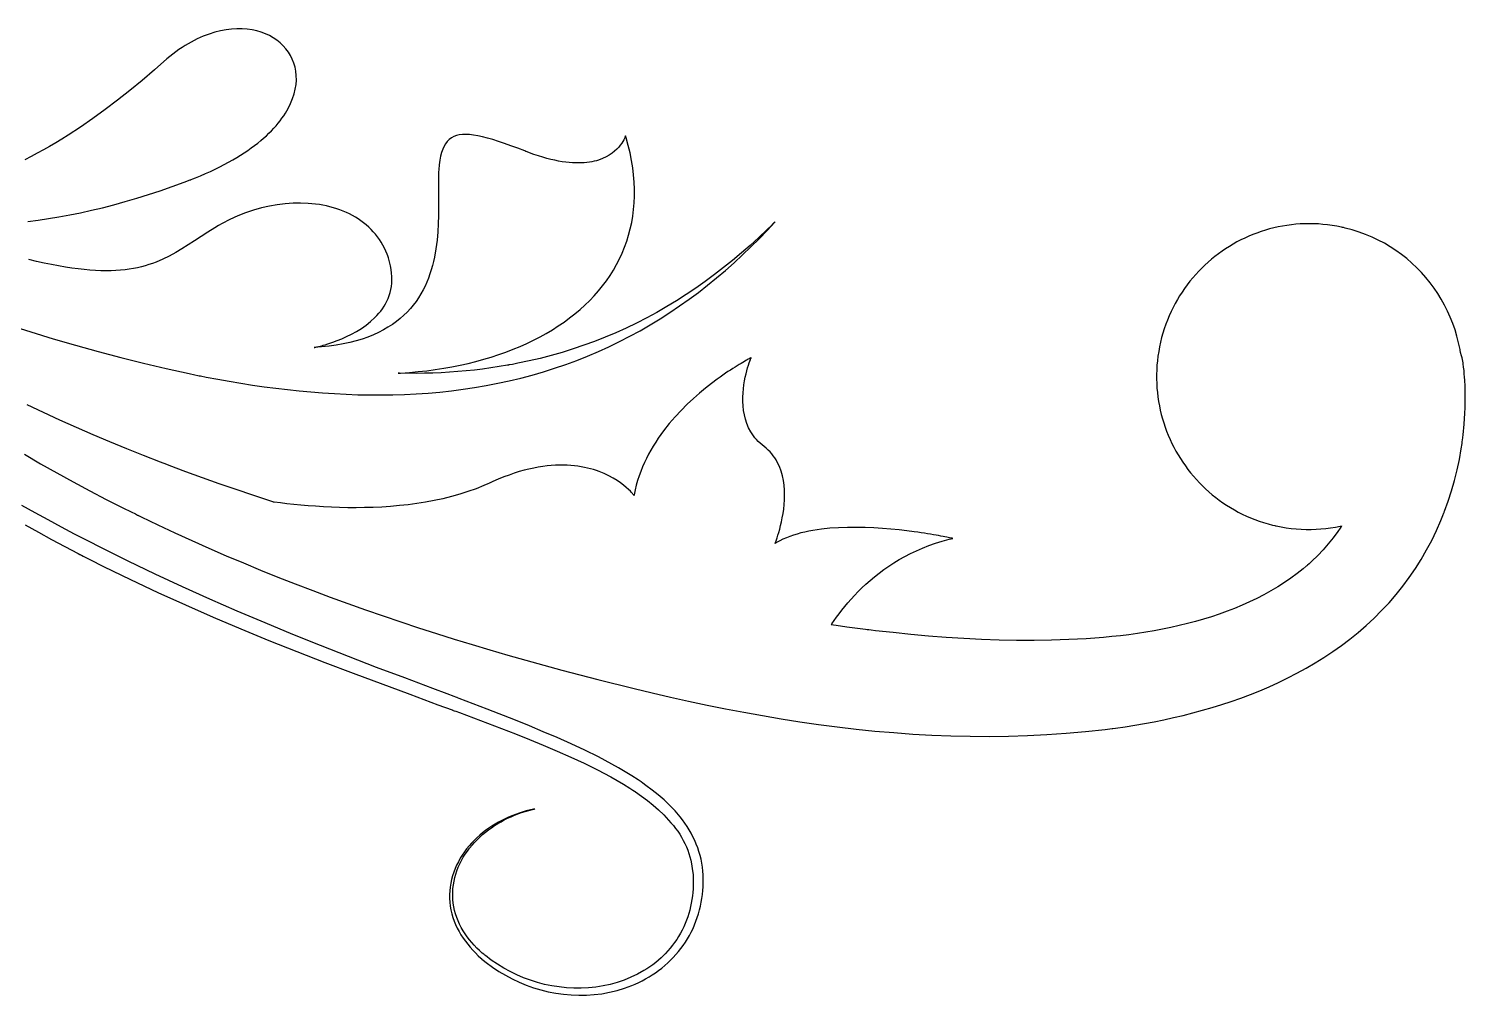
# Model space of a CAD drawing. Extents: x -44.4 to 47.9, y -29.2 to 34.4.
# Drawn here: x 24.83 to 47.91, y 4.36 to 19.89 of the extents above; entities that cross this region are included whole.
import ezdxf

# ---------------------------------------------------------------- set-up
doc = ezdxf.new("R2010")
doc.units = 0
doc.header["$MEASUREMENT"] = 0
doc.layers.add('LAYER_1', color=18, linetype='CONTINUOUS')

msp = doc.modelspace()

# ---------------------------------------------------------------- linework, layer by layer
at = {"layer": 'LAYER_1'}
for points in [[(24.812, 16.796), (24.977, 16.817), (25.144, 16.842), (25.314, 16.87), (25.486, 16.901), (25.66, 16.936), (25.836, 16.975), (26.014, 17.017), (26.195, 17.064), (26.378, 17.114), (26.563, 17.168), (26.751, 17.227), (26.94, 17.29), (27.132, 17.356), (27.326, 17.428), (27.424, 17.465), (27.43, 17.467), (27.44, 17.471), (27.462, 17.48), (27.505, 17.497), (27.588, 17.531), (27.67, 17.566), (27.748, 17.601), (27.824, 17.637), (27.898, 17.673), (27.97, 17.71), (28.039, 17.747), (28.105, 17.784), (28.169, 17.822), (28.231, 17.86), (28.291, 17.898), (28.348, 17.937), (28.403, 17.976), (28.456, 18.015), (28.507, 18.054), (28.555, 18.094), (28.601, 18.133), (28.646, 18.173), (28.688, 18.213), (28.728, 18.253), (28.765, 18.293), (28.801, 18.333), (28.835, 18.373), (28.867, 18.413), (28.897, 18.453), (28.925, 18.493), (28.951, 18.533), (28.975, 18.573), (28.997, 18.612), (29.036, 18.691), (29.068, 18.769), (29.093, 18.846), (29.111, 18.921), (29.123, 18.996), (29.128, 19.068), (29.126, 19.139), (29.119, 19.208), (29.106, 19.275), (29.087, 19.339), (29.063, 19.401), (29.033, 19.46), (28.999, 19.516), (28.959, 19.569), (28.915, 19.619), (28.866, 19.665), (28.813, 19.708), (28.756, 19.746), (28.695, 19.781), (28.631, 19.811), (28.562, 19.837), (28.491, 19.858), (28.416, 19.874), (28.338, 19.885), (28.257, 19.891), (28.174, 19.892), (28.088, 19.887), (28.001, 19.876), (27.911, 19.859), (27.819, 19.836), (27.726, 19.807), (27.631, 19.771), (27.535, 19.728), (27.438, 19.678), (27.341, 19.621), (27.291, 19.59), (27.242, 19.557), (27.193, 19.522), (27.143, 19.485), (27.094, 19.447), (27.044, 19.406), (26.846, 19.232), (26.648, 19.062), (26.45, 18.899), (26.252, 18.742), (26.054, 18.592), (25.856, 18.448), (25.658, 18.311), (25.46, 18.182), (25.361, 18.12), (25.262, 18.06), (25.162, 18.002), (25.063, 17.945), (24.964, 17.891), (24.865, 17.839), (24.765, 17.788)], [(24.503, 15.135), (24.861, 15.021), (25.22, 14.911), (25.581, 14.806), (25.943, 14.705), (26.306, 14.609), (26.671, 14.518), (27.038, 14.432), (27.405, 14.352), (27.498, 14.333), (27.544, 14.323), (27.567, 14.318), (27.578, 14.316), (27.584, 14.315), (27.587, 14.314), (27.679, 14.296), (27.864, 14.261), (28.05, 14.228), (28.236, 14.197), (28.423, 14.168), (28.61, 14.141), (28.797, 14.117), (28.985, 14.095), (29.173, 14.075), (29.361, 14.057), (29.549, 14.042), (29.738, 14.029), (29.926, 14.019), (30.114, 14.011), (30.302, 14.008), (30.491, 14.008), (30.679, 14.01), (30.867, 14.016), (31.055, 14.026), (31.243, 14.039), (31.431, 14.055), (31.619, 14.076), (31.806, 14.1), (31.992, 14.128), (32.179, 14.16), (32.364, 14.196), (32.549, 14.236), (32.733, 14.28), (32.915, 14.328), (33.097, 14.38), (33.277, 14.437), (33.455, 14.498), (33.632, 14.563), (33.807, 14.632), (33.98, 14.706), (34.151, 14.784), (34.32, 14.865), (34.487, 14.951), (34.651, 15.041), (34.814, 15.135), (34.974, 15.232), (35.131, 15.333), (35.286, 15.438), (35.439, 15.546), (35.589, 15.657), (35.736, 15.771), (35.88, 15.888), (36.022, 16.009), (36.161, 16.132), (36.298, 16.258), (36.432, 16.386), (36.563, 16.517), (36.691, 16.651), (36.817, 16.786), (36.819, 16.789), (36.82, 16.79), (36.82, 16.789), (36.816, 16.785), (36.807, 16.777), (36.791, 16.761), (36.758, 16.728), (36.691, 16.664), (36.556, 16.536), (36.419, 16.412), (36.279, 16.29), (36.137, 16.171), (35.993, 16.055), (35.846, 15.942), (35.697, 15.832), (35.546, 15.726), (35.393, 15.623), (35.238, 15.523), (35.08, 15.427), (34.92, 15.335), (34.758, 15.247), (34.594, 15.163), (34.428, 15.084), (34.26, 15.008), (34.09, 14.937), (33.919, 14.869), (33.747, 14.806), (33.573, 14.747), (33.398, 14.693), (33.222, 14.642), (33.045, 14.596), (32.867, 14.554), (32.688, 14.517), (32.599, 14.5), (32.554, 14.492), (32.543, 14.49), (32.535, 14.489), (32.518, 14.486), (32.386, 14.463), (32.253, 14.443), (32.12, 14.425), (31.988, 14.409), (31.854, 14.395), (31.721, 14.384), (31.588, 14.374), (31.455, 14.366), (31.321, 14.361), (31.188, 14.357), (31.054, 14.355), (30.787, 14.357), (30.771, 14.357), (30.766, 14.358), (30.764, 14.358), (30.763, 14.358), (30.763, 14.358), (30.765, 14.358), (30.801, 14.36), (30.944, 14.37), (31.084, 14.383), (31.223, 14.398), (31.36, 14.417), (31.495, 14.438), (31.628, 14.461), (31.758, 14.487), (31.887, 14.516), (32.014, 14.548), (32.138, 14.582), (32.26, 14.618), (32.379, 14.657), (32.496, 14.698), (32.611, 14.742), (32.723, 14.789), (32.832, 14.837), (32.939, 14.889), (33.043, 14.942), (33.144, 14.998), (33.242, 15.056), (33.337, 15.117), (33.429, 15.18), (33.518, 15.245), (33.604, 15.312), (33.686, 15.381), (33.765, 15.453), (33.841, 15.527), (33.914, 15.603), (33.983, 15.681), (34.048, 15.762), (34.11, 15.844), (34.168, 15.929), (34.223, 16.015), (34.273, 16.104), (34.32, 16.194), (34.363, 16.287), (34.402, 16.381), (34.436, 16.477), (34.467, 16.576), (34.493, 16.676), (34.516, 16.778), (34.533, 16.882), (34.547, 16.988), (34.556, 17.095), (34.56, 17.204), (34.56, 17.315), (34.556, 17.428), (34.546, 17.543), (34.532, 17.659), (34.513, 17.777), (34.489, 17.896), (34.46, 18.017), (34.426, 18.14), (34.417, 18.171), (34.416, 18.174), (34.416, 18.174), (34.416, 18.174), (34.416, 18.174), (34.416, 18.174), (34.415, 18.172), (34.413, 18.163), (34.407, 18.149), (34.399, 18.131), (34.388, 18.108), (34.373, 18.082), (34.355, 18.054), (34.333, 18.023), (34.307, 17.991), (34.277, 17.958), (34.241, 17.925), (34.201, 17.893), (34.155, 17.862), (34.104, 17.832), (34.047, 17.806), (33.983, 17.782), (33.949, 17.772), (33.913, 17.763), (33.876, 17.755), (33.837, 17.748), (33.796, 17.743), (33.753, 17.738), (33.708, 17.736), (33.662, 17.735), (33.614, 17.735), (33.563, 17.737), (33.511, 17.742), (33.457, 17.748), (33.4, 17.755), (33.342, 17.765), (33.281, 17.778), (33.219, 17.792), (33.154, 17.809), (33.087, 17.828), (33.017, 17.849), (32.946, 17.873), (32.872, 17.9), (32.834, 17.914), (32.815, 17.922), (32.799, 17.928), (32.684, 17.972), (32.575, 18.012), (32.473, 18.049), (32.376, 18.081), (32.285, 18.11), (32.2, 18.135), (32.12, 18.156), (32.046, 18.172), (31.976, 18.184), (31.912, 18.192), (31.852, 18.195), (31.797, 18.193), (31.746, 18.187), (31.699, 18.176), (31.657, 18.16), (31.618, 18.139), (31.584, 18.113), (31.553, 18.081), (31.525, 18.045), (31.501, 18.003), (31.48, 17.955), (31.462, 17.902), (31.446, 17.843), (31.434, 17.778), (31.424, 17.707), (31.416, 17.631), (31.413, 17.59), (31.41, 17.548), (31.409, 17.503), (31.409, 17.456), (31.409, 17.407), (31.409, 17.356), (31.41, 17.249), (31.412, 17.134), (31.413, 17.014), (31.412, 16.889), (31.408, 16.76), (31.4, 16.627), (31.388, 16.493), (31.37, 16.358), (31.346, 16.222), (31.331, 16.154), (31.314, 16.087), (31.295, 16.02), (31.273, 15.953), (31.25, 15.887), (31.224, 15.822), (31.195, 15.758), (31.163, 15.695), (31.129, 15.632), (31.091, 15.571), (31.051, 15.512), (31.007, 15.453), (30.96, 15.397), (30.909, 15.341), (30.855, 15.288), (30.797, 15.237), (30.736, 15.187), (30.67, 15.14), (30.6, 15.095), (30.526, 15.052), (30.448, 15.012), (30.366, 14.974), (30.278, 14.939), (30.187, 14.907), (30.09, 14.878), (29.989, 14.852), (29.882, 14.829), (29.77, 14.809), (29.653, 14.793), (29.531, 14.78), (29.468, 14.775), (29.436, 14.772), (29.419, 14.771), (29.416, 14.771), (29.416, 14.771), (29.416, 14.771), (29.418, 14.772), (29.423, 14.773), (29.431, 14.774), (29.442, 14.777), (29.456, 14.78), (29.472, 14.784), (29.491, 14.789), (29.512, 14.794), (29.536, 14.8), (29.561, 14.807), (29.589, 14.815), (29.618, 14.824), (29.649, 14.834), (29.714, 14.856), (29.785, 14.882), (29.859, 14.912), (29.936, 14.947), (30.015, 14.986), (30.094, 15.029), (30.172, 15.077), (30.248, 15.13), (30.321, 15.188), (30.39, 15.251), (30.423, 15.285), (30.454, 15.32), (30.483, 15.356), (30.511, 15.394), (30.537, 15.433), (30.561, 15.474), (30.583, 15.516), (30.602, 15.56), (30.619, 15.605), (30.634, 15.652), (30.646, 15.7), (30.655, 15.75), (30.66, 15.802), (30.663, 15.855), (30.663, 15.91), (30.659, 15.967), (30.651, 16.025), (30.64, 16.085), (30.625, 16.147), (30.606, 16.21), (30.596, 16.242), (30.586, 16.268), (30.565, 16.319), (30.542, 16.368), (30.517, 16.416), (30.491, 16.463), (30.462, 16.507), (30.431, 16.55), (30.398, 16.592), (30.364, 16.631), (30.328, 16.669), (30.29, 16.706), (30.25, 16.741), (30.209, 16.774), (30.166, 16.806), (30.122, 16.836), (30.077, 16.864), (30.03, 16.891), (29.981, 16.916), (29.932, 16.939), (29.881, 16.961), (29.829, 16.981), (29.776, 16.999), (29.722, 17.016), (29.667, 17.031), (29.611, 17.045), (29.554, 17.056), (29.497, 17.066), (29.438, 17.075), (29.319, 17.086), (29.197, 17.091), (29.074, 17.089), (28.948, 17.081), (28.822, 17.065), (28.694, 17.043), (28.566, 17.014), (28.439, 16.978), (28.311, 16.935), (28.185, 16.885), (28.06, 16.828), (27.937, 16.764), (27.876, 16.729), (27.816, 16.692), (27.704, 16.621), (27.596, 16.552), (27.492, 16.483), (27.391, 16.418), (27.29, 16.355), (27.189, 16.295), (27.086, 16.239), (26.981, 16.188), (26.873, 16.142), (26.816, 16.121), (26.759, 16.102), (26.699, 16.084), (26.638, 16.068), (26.576, 16.053), (26.511, 16.04), (26.444, 16.029), (26.375, 16.02), (26.303, 16.012), (26.228, 16.007), (26.151, 16.004), (26.071, 16.003), (25.988, 16.004), (25.902, 16.008), (25.812, 16.014), (25.719, 16.022), (25.622, 16.033), (25.521, 16.046), (25.416, 16.062), (25.307, 16.081), (25.194, 16.103), (25.077, 16.127), (24.955, 16.154), (24.828, 16.185)], [(24.76, 13.056), (25.019, 12.904), (25.28, 12.756), (25.543, 12.611), (25.808, 12.469), (26.074, 12.331), (26.341, 12.195), (26.476, 12.129), (26.543, 12.096), (26.577, 12.079), (26.585, 12.075), (26.587, 12.074), (26.591, 12.072), (26.6, 12.068), (26.634, 12.052), (26.904, 11.921), (27.176, 11.794), (27.45, 11.669), (27.724, 11.546), (27.999, 11.426), (28.276, 11.309), (28.553, 11.194), (28.832, 11.082), (29.111, 10.972), (29.392, 10.865), (29.673, 10.759), (29.955, 10.657), (30.238, 10.556), (30.522, 10.458), (30.806, 10.362), (31.092, 10.268), (31.377, 10.176), (31.664, 10.086), (31.951, 9.998), (32.239, 9.913), (32.527, 9.829), (32.815, 9.747), (33.104, 9.667), (33.394, 9.589), (33.974, 9.438), (34.554, 9.293), (34.845, 9.223), (35.138, 9.155), (35.431, 9.09), (35.726, 9.027), (36.022, 8.967), (36.319, 8.91), (36.616, 8.856), (36.915, 8.805), (37.215, 8.758), (37.516, 8.715), (37.817, 8.676), (38.12, 8.64), (38.423, 8.609), (38.727, 8.583), (39.032, 8.56), (39.338, 8.543), (39.645, 8.531), (39.952, 8.524), (40.26, 8.522), (40.569, 8.526), (40.878, 8.535), (41.188, 8.551), (41.499, 8.572), (41.81, 8.6), (42.122, 8.634), (42.2, 8.643), (42.238, 8.648), (42.248, 8.65), (42.287, 8.655), (42.443, 8.678), (42.598, 8.703), (42.754, 8.73), (42.91, 8.759), (43.065, 8.791), (43.221, 8.825), (43.376, 8.861), (43.532, 8.9), (43.687, 8.942), (43.842, 8.986), (43.996, 9.033), (44.15, 9.083), (44.304, 9.136), (44.456, 9.194), (44.607, 9.256), (44.758, 9.321), (44.908, 9.389), (45.057, 9.461), (45.205, 9.537), (45.351, 9.617), (45.496, 9.702), (45.638, 9.79), (45.779, 9.884), (45.918, 9.982), (46.054, 10.085), (46.187, 10.193), (46.317, 10.305), (46.443, 10.421), (46.566, 10.543), (46.684, 10.669), (46.797, 10.8), (46.906, 10.936), (47.01, 11.075), (47.108, 11.219), (47.202, 11.367), (47.289, 11.518), (47.371, 11.672), (47.447, 11.829), (47.517, 11.99), (47.549, 12.071), (47.565, 12.112), (47.569, 12.122), (47.571, 12.127), (47.572, 12.13), (47.576, 12.14), (47.636, 12.303), (47.69, 12.468), (47.737, 12.636), (47.779, 12.804), (47.815, 12.973), (47.845, 13.143), (47.858, 13.228), (47.86, 13.248), (47.862, 13.259), (47.864, 13.281), (47.874, 13.367), (47.89, 13.541), (47.902, 13.714), (47.907, 13.802), (47.909, 13.891), (47.909, 14.064), (47.907, 14.152), (47.902, 14.245), (47.899, 14.294), (47.894, 14.345), (47.889, 14.399), (47.883, 14.456), (47.882, 14.459), (47.881, 14.469), (47.877, 14.494), (47.875, 14.506), (47.874, 14.513), (47.874, 14.515), (47.874, 14.515), (47.874, 14.517), (47.873, 14.524), (47.871, 14.551), (47.86, 14.604), (47.845, 14.654), (47.836, 14.68), (47.834, 14.686), (47.833, 14.69), (47.833, 14.69), (47.833, 14.692), (47.832, 14.699), (47.829, 14.712), (47.825, 14.739), (47.802, 14.845), (47.776, 14.951), (47.745, 15.054), (47.709, 15.156), (47.669, 15.256), (47.625, 15.354), (47.577, 15.451), (47.524, 15.545), (47.468, 15.636), (47.408, 15.725), (47.344, 15.812), (47.276, 15.895), (47.205, 15.976), (47.13, 16.053), (47.051, 16.128), (46.969, 16.198), (46.884, 16.266), (46.796, 16.33), (46.704, 16.389), (46.61, 16.445), (46.512, 16.497), (46.411, 16.545), (46.308, 16.588), (46.202, 16.626), (46.093, 16.66), (45.982, 16.689), (45.954, 16.696), (45.947, 16.697), (45.937, 16.7), (45.919, 16.704), (45.845, 16.719), (45.771, 16.731), (45.697, 16.741), (45.623, 16.749), (45.55, 16.755), (45.477, 16.758), (45.404, 16.76), (45.331, 16.759), (45.259, 16.755), (45.187, 16.75), (45.115, 16.743), (45.044, 16.733), (44.973, 16.722), (44.903, 16.708), (44.834, 16.693), (44.765, 16.675), (44.697, 16.655), (44.629, 16.634), (44.562, 16.61), (44.496, 16.585), (44.431, 16.558), (44.367, 16.529), (44.303, 16.498), (44.241, 16.466), (44.179, 16.431), (44.119, 16.395), (44.059, 16.357), (44.001, 16.318), (43.944, 16.277), (43.888, 16.234), (43.833, 16.189), (43.779, 16.143), (43.727, 16.096), (43.676, 16.047), (43.626, 15.996), (43.578, 15.944), (43.531, 15.89), (43.486, 15.835), (43.442, 15.779), (43.4, 15.721), (43.359, 15.662), (43.32, 15.602), (43.283, 15.54), (43.248, 15.477), (43.214, 15.413), (43.182, 15.347), (43.152, 15.28), (43.124, 15.212), (43.097, 15.143), (43.073, 15.073), (43.051, 15.002), (43.03, 14.929), (43.012, 14.856), (42.996, 14.782), (42.983, 14.707), (42.971, 14.633), (42.963, 14.559), (42.956, 14.485), (42.952, 14.411), (42.949, 14.338), (42.949, 14.265), (42.952, 14.192), (42.956, 14.12), (42.962, 14.048), (42.971, 13.976), (42.982, 13.905), (42.994, 13.835), (43.009, 13.765), (43.025, 13.696), (43.044, 13.627), (43.065, 13.559), (43.087, 13.492), (43.111, 13.425), (43.138, 13.36), (43.166, 13.295), (43.196, 13.231), (43.227, 13.168), (43.261, 13.106), (43.296, 13.045), (43.333, 12.985), (43.371, 12.926), (43.412, 12.868), (43.454, 12.811), (43.497, 12.756), (43.542, 12.701), (43.589, 12.649), (43.637, 12.597), (43.687, 12.547), (43.738, 12.498), (43.791, 12.45), (43.845, 12.404), (43.9, 12.36), (43.957, 12.317), (44.016, 12.276), (44.075, 12.236), (44.136, 12.198), (44.199, 12.161), (44.262, 12.127), (44.327, 12.094), (44.393, 12.063), (44.46, 12.034), (44.528, 12.007), (44.598, 11.982), (44.668, 11.958), (44.74, 11.937), (44.813, 11.918), (44.85, 11.909), (44.859, 11.907), (44.863, 11.906), (44.866, 11.905), (44.871, 11.904), (44.952, 11.888), (45.032, 11.874), (45.113, 11.864), (45.193, 11.856), (45.273, 11.85), (45.353, 11.848), (45.432, 11.848), (45.511, 11.85), (45.589, 11.855), (45.667, 11.862), (45.745, 11.872), (45.822, 11.884), (45.899, 11.898), (45.918, 11.902), (45.923, 11.903), (45.921, 11.9), (45.916, 11.893), (45.899, 11.867), (45.863, 11.816), (45.789, 11.714), (45.709, 11.616), (45.626, 11.52), (45.538, 11.427), (45.446, 11.338), (45.399, 11.294), (45.375, 11.273), (45.368, 11.268), (45.365, 11.265), (45.364, 11.264), (45.361, 11.261), (45.355, 11.256), (45.307, 11.216), (45.208, 11.138), (45.107, 11.064), (45.003, 10.993), (44.896, 10.925), (44.786, 10.86), (44.674, 10.798), (44.56, 10.739), (44.443, 10.683), (44.324, 10.63), (44.204, 10.58), (44.081, 10.532), (43.957, 10.488), (43.831, 10.445), (43.704, 10.406), (43.575, 10.369), (43.445, 10.334), (43.313, 10.302), (43.181, 10.272), (43.047, 10.245), (42.913, 10.22), (42.778, 10.196), (42.643, 10.176), (42.506, 10.157), (42.37, 10.14), (42.233, 10.125), (42.096, 10.112), (41.82, 10.092), (41.541, 10.077), (41.262, 10.068), (40.982, 10.064), (40.7, 10.065), (40.418, 10.071), (40.136, 10.081), (39.852, 10.095), (39.569, 10.113), (39.285, 10.135), (39, 10.161), (38.716, 10.19), (38.432, 10.221), (38.361, 10.23), (38.325, 10.234), (38.308, 10.236), (38.299, 10.237), (38.297, 10.237), (38.275, 10.24), (38.232, 10.245), (38.146, 10.255), (37.974, 10.28), (37.802, 10.306), (37.759, 10.312), (37.738, 10.315), (37.727, 10.316), (37.725, 10.317), (37.723, 10.317), (37.724, 10.319), (37.733, 10.332), (37.769, 10.384), (37.808, 10.439), (37.849, 10.494), (37.893, 10.552), (37.94, 10.61), (37.99, 10.669), (38.042, 10.728), (38.097, 10.788), (38.155, 10.849), (38.216, 10.909), (38.28, 10.969), (38.347, 11.028), (38.417, 11.087), (38.49, 11.145), (38.566, 11.202), (38.646, 11.257), (38.728, 11.311), (38.814, 11.363), (38.902, 11.413), (38.995, 11.461), (39.09, 11.506), (39.189, 11.549), (39.291, 11.589), (39.397, 11.626), (39.506, 11.66), (39.618, 11.69), (39.647, 11.697), (39.662, 11.7), (39.669, 11.702), (39.672, 11.703), (39.674, 11.703), (39.672, 11.704), (39.666, 11.705), (39.655, 11.707), (39.641, 11.71), (39.623, 11.714), (39.602, 11.718), (39.577, 11.723), (39.549, 11.729), (39.518, 11.735), (39.483, 11.741), (39.446, 11.748), (39.406, 11.755), (39.363, 11.763), (39.317, 11.77), (39.269, 11.778), (39.219, 11.786), (39.166, 11.794), (39.112, 11.802), (39.055, 11.81), (38.936, 11.825), (38.811, 11.839), (38.681, 11.852), (38.546, 11.863), (38.408, 11.872), (38.267, 11.878), (38.125, 11.881), (37.983, 11.88), (37.841, 11.876), (37.7, 11.866), (37.563, 11.852), (37.428, 11.832), (37.363, 11.82), (37.299, 11.806), (37.236, 11.791), (37.174, 11.774), (37.115, 11.756), (37.057, 11.736), (37.001, 11.714), (36.946, 11.69), (36.894, 11.664), (36.845, 11.636), (36.821, 11.621), (36.82, 11.621), (36.821, 11.624), (36.823, 11.628), (36.826, 11.634), (36.829, 11.643), (36.833, 11.654), (36.837, 11.666), (36.842, 11.68), (36.853, 11.714), (36.866, 11.754), (36.88, 11.801), (36.895, 11.852), (36.909, 11.909), (36.923, 11.971), (36.936, 12.036), (36.948, 12.104), (36.958, 12.176), (36.966, 12.25), (36.971, 12.325), (36.972, 12.402), (36.97, 12.48), (36.964, 12.557), (36.954, 12.635), (36.938, 12.711), (36.916, 12.786), (36.889, 12.86), (36.855, 12.93), (36.835, 12.965), (36.814, 12.998), (36.791, 13.031), (36.766, 13.063), (36.739, 13.093), (36.71, 13.123), (36.678, 13.151), (36.645, 13.179), (36.611, 13.205), (36.58, 13.233), (36.55, 13.261), (36.522, 13.291), (36.497, 13.321), (36.473, 13.352), (36.451, 13.383), (36.431, 13.416), (36.395, 13.482), (36.366, 13.55), (36.343, 13.62), (36.326, 13.69), (36.313, 13.761), (36.306, 13.832), (36.302, 13.903), (36.302, 13.972), (36.305, 14.041), (36.311, 14.107), (36.319, 14.172), (36.329, 14.234), (36.341, 14.292), (36.353, 14.347), (36.366, 14.398), (36.379, 14.445), (36.392, 14.486), (36.404, 14.523), (36.415, 14.553), (36.423, 14.577), (36.427, 14.586), (36.43, 14.594), (36.433, 14.6), (36.434, 14.604), (36.435, 14.606), (36.435, 14.607), (36.432, 14.605), (36.426, 14.602), (36.416, 14.597), (36.404, 14.59), (36.389, 14.582), (36.37, 14.572), (36.35, 14.56), (36.326, 14.547), (36.301, 14.532), (36.273, 14.516), (36.242, 14.498), (36.21, 14.478), (36.176, 14.457), (36.14, 14.434), (36.102, 14.409), (36.062, 14.383), (36.021, 14.356), (35.979, 14.326), (35.936, 14.296), (35.891, 14.264), (35.799, 14.195), (35.703, 14.12), (35.606, 14.039), (35.507, 13.952), (35.408, 13.859), (35.31, 13.761), (35.213, 13.657), (35.119, 13.548), (35.028, 13.433), (34.942, 13.313), (34.901, 13.251), (34.861, 13.188), (34.823, 13.123), (34.787, 13.057), (34.752, 12.99), (34.719, 12.921), (34.689, 12.851), (34.66, 12.78), (34.634, 12.708), (34.61, 12.634), (34.589, 12.559), (34.571, 12.483), (34.555, 12.406), (34.553, 12.396), (34.553, 12.395), (34.553, 12.395), (34.552, 12.396), (34.55, 12.399), (34.547, 12.403), (34.542, 12.409), (34.535, 12.417), (34.527, 12.426), (34.517, 12.436), (34.506, 12.448), (34.494, 12.461), (34.464, 12.49), (34.427, 12.523), (34.385, 12.558), (34.336, 12.595), (34.28, 12.633), (34.218, 12.671), (34.149, 12.708), (34.074, 12.744), (33.992, 12.777), (33.948, 12.793), (33.903, 12.808), (33.856, 12.821), (33.808, 12.834), (33.757, 12.845), (33.705, 12.855), (33.651, 12.864), (33.595, 12.871), (33.538, 12.876), (33.479, 12.88), (33.418, 12.881), (33.355, 12.881), (33.29, 12.879), (33.224, 12.875), (33.156, 12.868), (33.086, 12.859), (33.014, 12.848), (32.941, 12.834), (32.865, 12.817), (32.788, 12.798), (32.709, 12.776), (32.628, 12.751), (32.545, 12.722), (32.46, 12.691), (32.373, 12.656), (32.285, 12.618), (32.24, 12.597), (32.228, 12.592), (32.219, 12.588), (32.204, 12.581), (32.141, 12.553), (32.015, 12.502), (31.885, 12.455), (31.753, 12.412), (31.618, 12.375), (31.482, 12.341), (31.344, 12.311), (31.205, 12.286), (31.065, 12.264), (30.925, 12.245), (30.784, 12.23), (30.643, 12.218), (30.503, 12.208), (30.364, 12.202), (30.225, 12.198), (30.088, 12.196), (29.953, 12.197), (29.82, 12.2), (29.69, 12.205), (29.562, 12.211), (29.437, 12.219), (29.316, 12.228), (29.198, 12.238), (29.085, 12.249), (28.976, 12.261), (28.872, 12.274), (28.772, 12.286), (28.761, 12.288), (28.752, 12.291), (28.735, 12.297), (28.701, 12.308), (28.43, 12.398), (28.16, 12.489), (27.89, 12.583), (27.621, 12.678), (27.353, 12.775), (27.086, 12.874), (27.019, 12.9), (26.986, 12.912), (26.969, 12.919), (26.961, 12.922), (26.945, 12.928), (26.673, 13.035), (26.402, 13.144), (26.133, 13.256), (25.864, 13.37), (25.596, 13.486), (25.33, 13.605), (25.064, 13.726), (24.8, 13.851)], [(24.77, 11.919), (24.982, 11.802), (25.195, 11.686), (25.622, 11.46), (25.649, 11.446), (25.655, 11.443), (25.661, 11.439), (25.675, 11.432), (25.702, 11.419), (25.81, 11.363), (26.028, 11.254), (26.464, 11.041), (26.904, 10.834), (27.345, 10.634), (27.79, 10.439), (28.236, 10.25), (28.683, 10.066), (29.134, 9.886), (29.587, 9.711), (30.04, 9.539), (30.949, 9.2), (31.403, 9.032), (31.63, 8.948), (31.638, 8.945), (31.641, 8.944), (31.648, 8.941), (31.662, 8.936), (31.691, 8.926), (31.747, 8.905), (32.199, 8.737), (32.65, 8.563), (32.874, 8.473), (33.096, 8.382), (33.317, 8.288), (33.537, 8.191), (33.754, 8.09), (33.968, 7.984), (34.179, 7.872), (34.283, 7.813), (34.385, 7.753), (34.486, 7.691), (34.536, 7.659), (34.561, 7.643), (34.567, 7.64), (34.57, 7.638), (34.576, 7.633), (34.673, 7.564), (34.768, 7.493), (34.859, 7.419), (34.946, 7.342), (35.03, 7.263), (35.109, 7.179), (35.147, 7.136), (35.185, 7.092), (35.221, 7.045), (35.255, 6.998), (35.287, 6.95), (35.317, 6.901), (35.345, 6.851), (35.371, 6.8), (35.395, 6.748), (35.416, 6.695), (35.435, 6.641), (35.452, 6.587), (35.466, 6.532), (35.478, 6.475), (35.495, 6.363), (35.501, 6.306), (35.505, 6.249), (35.506, 6.191), (35.506, 6.133), (35.503, 6.075), (35.499, 6.017), (35.493, 5.96), (35.484, 5.902), (35.474, 5.845), (35.463, 5.789), (35.449, 5.733), (35.434, 5.678), (35.416, 5.623), (35.396, 5.569), (35.375, 5.515), (35.351, 5.462), (35.326, 5.41), (35.299, 5.359), (35.27, 5.309), (35.239, 5.261), (35.206, 5.213), (35.172, 5.166), (35.136, 5.12), (35.098, 5.076), (35.059, 5.033), (35.049, 5.022), (35.046, 5.019), (35.042, 5.016), (35.032, 5.006), (34.99, 4.966), (34.946, 4.927), (34.902, 4.89), (34.856, 4.855), (34.808, 4.821), (34.76, 4.789), (34.711, 4.759), (34.609, 4.702), (34.503, 4.652), (34.395, 4.608), (34.284, 4.57), (34.17, 4.539), (34.055, 4.514), (33.938, 4.495), (33.821, 4.483), (33.703, 4.478), (33.584, 4.478), (33.466, 4.484), (33.349, 4.497), (33.232, 4.515), (33.116, 4.539), (33.002, 4.569), (32.889, 4.604), (32.778, 4.645), (32.669, 4.691), (32.563, 4.743), (32.459, 4.8), (32.358, 4.862), (32.26, 4.928), (32.166, 5), (32.155, 5.009), (32.149, 5.014), (32.138, 5.023), (32.115, 5.042), (32.071, 5.082), (32.028, 5.123), (31.986, 5.166), (31.947, 5.21), (31.909, 5.256), (31.873, 5.303), (31.839, 5.351), (31.807, 5.401), (31.778, 5.453), (31.751, 5.505), (31.726, 5.559), (31.705, 5.614), (31.686, 5.67), (31.67, 5.727), (31.657, 5.784), (31.648, 5.842), (31.642, 5.901), (31.64, 5.96), (31.64, 6.019), (31.644, 6.078), (31.651, 6.137), (31.661, 6.195), (31.673, 6.253), (31.689, 6.309), (31.707, 6.365), (31.729, 6.42), (31.753, 6.474), (31.78, 6.528), (31.81, 6.58), (31.842, 6.631), (31.876, 6.68), (31.912, 6.728), (31.95, 6.775), (31.99, 6.82), (32.032, 6.863), (32.075, 6.905), (32.12, 6.945), (32.167, 6.984), (32.214, 7.021), (32.263, 7.056), (32.313, 7.09), (32.363, 7.122), (32.416, 7.152), (32.469, 7.181), (32.523, 7.208), (32.578, 7.233), (32.634, 7.257), (32.747, 7.298), (32.862, 7.333), (32.92, 7.348), (32.949, 7.355), (32.956, 7.357), (32.958, 7.357), (32.957, 7.357), (32.953, 7.356), (32.938, 7.353), (32.821, 7.325), (32.706, 7.29), (32.592, 7.248), (32.537, 7.225), (32.482, 7.199), (32.427, 7.172), (32.374, 7.143), (32.321, 7.113), (32.269, 7.08), (32.218, 7.046), (32.169, 7.011), (32.121, 6.973), (32.074, 6.935), (32.029, 6.894), (31.985, 6.852), (31.943, 6.808), (31.902, 6.763), (31.864, 6.716), (31.827, 6.667), (31.793, 6.616), (31.76, 6.564), (31.731, 6.51), (31.703, 6.455), (31.678, 6.399), (31.656, 6.342), (31.637, 6.283), (31.622, 6.224), (31.609, 6.164), (31.599, 6.103), (31.593, 6.042), (31.59, 5.98), (31.59, 5.918), (31.594, 5.857), (31.601, 5.795), (31.612, 5.734), (31.626, 5.674), (31.643, 5.614), (31.663, 5.556), (31.687, 5.498), (31.713, 5.442), (31.742, 5.387), (31.773, 5.334), (31.807, 5.282), (31.843, 5.231), (31.881, 5.182), (31.921, 5.134), (31.962, 5.087), (32.005, 5.043), (32.049, 4.999), (32.094, 4.958), (32.1, 4.953), (32.103, 4.95), (32.108, 4.946), (32.132, 4.926), (32.18, 4.888), (32.278, 4.816), (32.381, 4.748), (32.486, 4.685), (32.595, 4.627), (32.706, 4.574), (32.82, 4.527), (32.936, 4.485), (33.054, 4.449), (33.173, 4.419), (33.295, 4.396), (33.418, 4.379), (33.541, 4.368), (33.666, 4.364), (33.79, 4.365), (33.914, 4.374), (34.037, 4.389), (34.16, 4.411), (34.281, 4.44), (34.399, 4.476), (34.458, 4.497), (34.516, 4.519), (34.573, 4.544), (34.63, 4.57), (34.685, 4.597), (34.74, 4.627), (34.794, 4.658), (34.847, 4.691), (34.899, 4.726), (34.949, 4.763), (34.999, 4.801), (35.047, 4.841), (35.094, 4.884), (35.117, 4.905), (35.129, 4.917), (35.134, 4.922), (35.139, 4.927), (35.183, 4.971), (35.226, 5.017), (35.268, 5.065), (35.307, 5.114), (35.344, 5.165), (35.38, 5.217), (35.413, 5.27), (35.445, 5.325), (35.474, 5.38), (35.501, 5.437), (35.526, 5.495), (35.548, 5.553), (35.587, 5.673), (35.605, 5.734), (35.62, 5.796), (35.633, 5.858), (35.644, 5.92), (35.652, 5.982), (35.659, 6.045), (35.663, 6.107), (35.665, 6.17), (35.665, 6.233), (35.662, 6.296), (35.658, 6.36), (35.651, 6.423), (35.642, 6.486), (35.63, 6.549), (35.615, 6.611), (35.597, 6.673), (35.576, 6.733), (35.553, 6.793), (35.528, 6.852), (35.5, 6.91), (35.471, 6.967), (35.439, 7.022), (35.405, 7.076), (35.369, 7.129), (35.332, 7.18), (35.293, 7.229), (35.212, 7.325), (35.125, 7.416), (35.035, 7.502), (34.942, 7.583), (34.845, 7.661), (34.745, 7.736), (34.695, 7.772), (34.669, 7.79), (34.619, 7.823), (34.516, 7.89), (34.411, 7.954), (34.306, 8.016), (34.199, 8.077), (34.091, 8.135), (33.983, 8.192), (33.764, 8.301), (33.542, 8.404), (33.318, 8.503), (33.095, 8.598), (32.872, 8.692), (32.647, 8.783), (32.196, 8.961), (31.744, 9.133), (31.716, 9.144), (31.712, 9.145), (31.706, 9.148), (31.692, 9.153), (31.663, 9.164), (31.549, 9.206), (31.322, 9.291), (30.869, 9.461), (30.417, 9.632), (29.966, 9.805), (29.517, 9.981), (29.07, 10.161), (28.625, 10.345), (28.179, 10.534), (27.737, 10.727), (27.298, 10.927), (26.861, 11.131), (26.427, 11.34), (25.995, 11.554), (25.779, 11.662), (25.565, 11.773), (25.352, 11.885), (25.14, 12), (24.929, 12.116), (24.719, 12.234)]]:
    msp.add_lwpolyline(points, dxfattribs=at)

doc.saveas('drawing.dxf')
